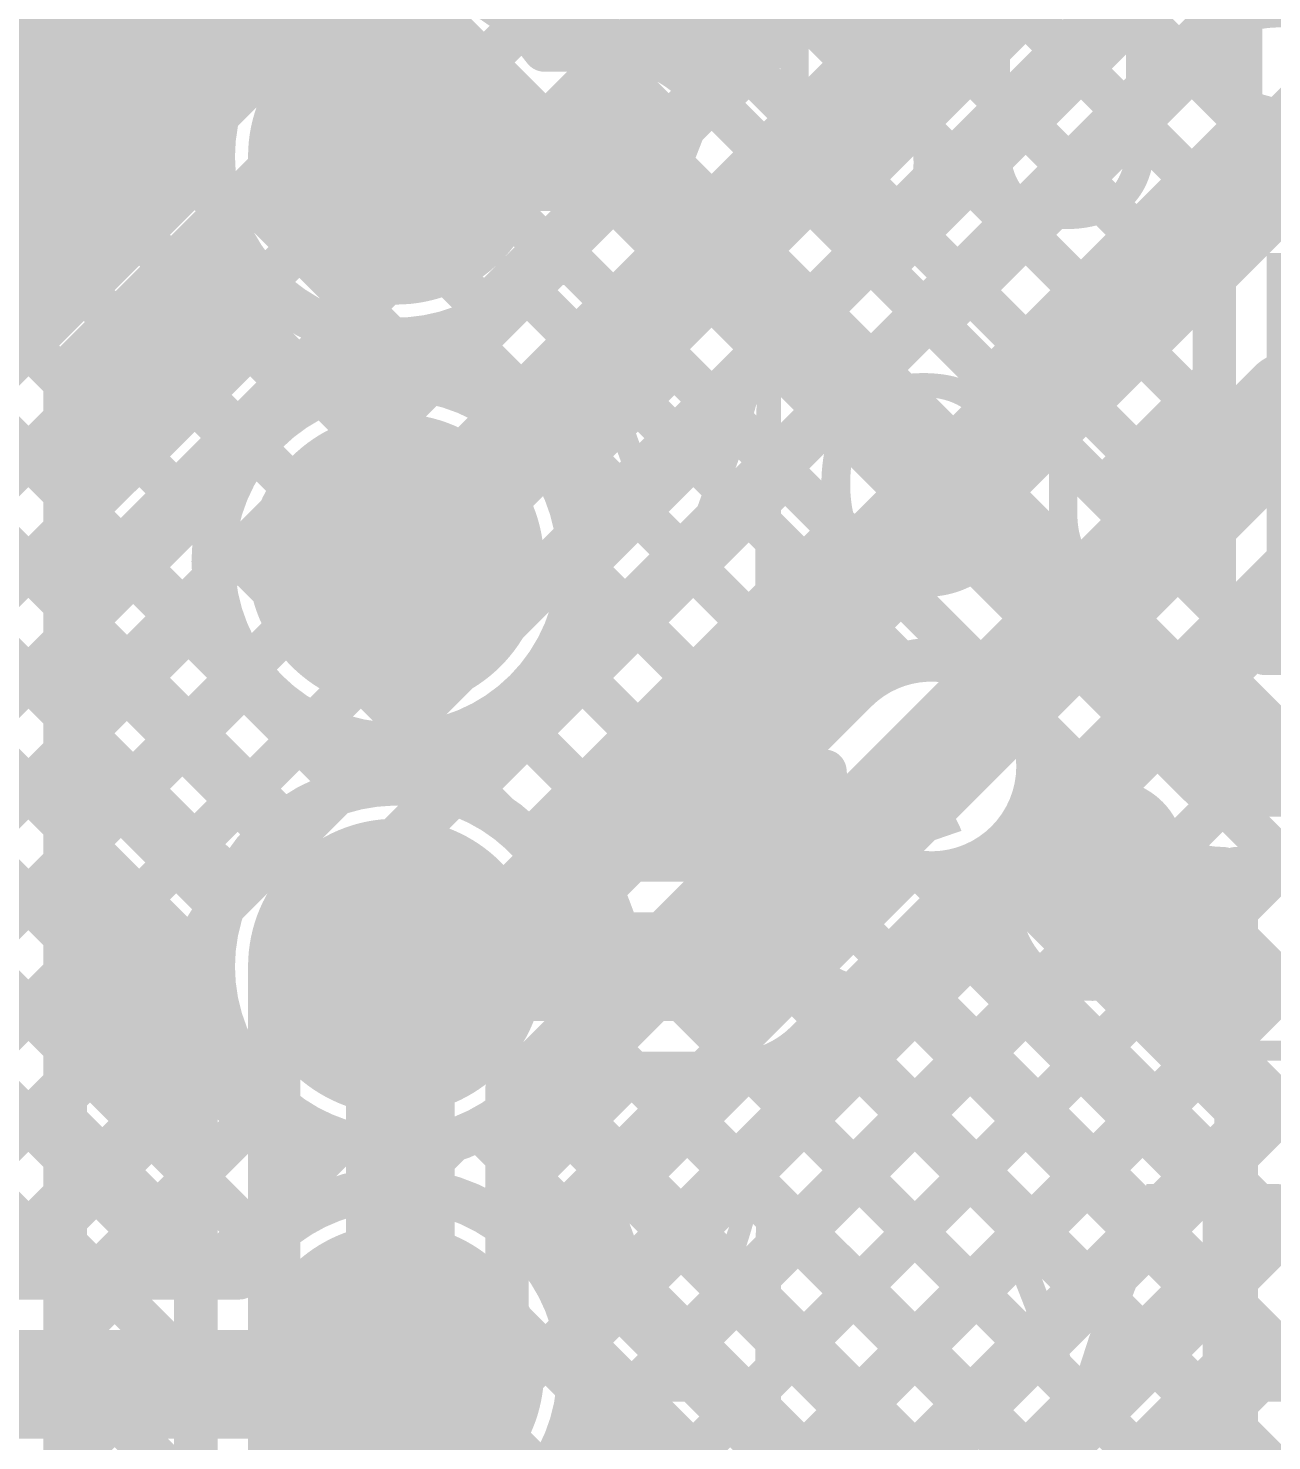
# Model space of a CAD drawing. Header units: millimetres. Extents: x -0.33 to 3.26, y -0.12 to 2.83.
# Drawn here: x 0.5915 to 0.8772, y 0.2401 to 0.5646 of the extents above; entities that cross this region are included whole.
import ezdxf

# ---------------------------------------------------------------- set-up
doc = ezdxf.new("R2010")
doc.units = ezdxf.units.MM
doc.header["$MEASUREMENT"] = 0
for name, color, linetype in [('BottomLayer', 5, 'Continuous'), ('TopLayer', 1, 'Continuous'), ('TopOverlay', 2, 'Continuous'), ('TopPaste', 8, 'Continuous'), ('TopSolder', 216, 'Continuous'), ('ViaHoleLayer', 16, 'Continuous')]:
    doc.layers.add(name, color=color, linetype=linetype)
doc.styles.add('Arial', font='', dxfattribs={"height": 0.2})
doc.styles.get('Arial').set_extended_font_data('Arial')

# ---------------------------------------------------------------- blocks, each defined once
blk = doc.blocks.new('S______210')
at = {"layer": 'TopLayer'}
h = blk.add_hatch(color=1, dxfattribs=at)
edge = h.paths.add_edge_path()
edge.add_arc((0, 0), 0.03, 0, 360)
at = {"layer": 'TopPaste'}
h = blk.add_hatch(color=8, dxfattribs=at)
edge = h.paths.add_edge_path()
edge.add_arc((0, 0), 0.03, 0, 360)
at = {"layer": 'TopSolder'}
h = blk.add_hatch(color=216, dxfattribs=at)
edge = h.paths.add_edge_path()
edge.add_arc((0, 0), 0.034, 0, 360)
blk = doc.blocks.new('S______211')
at = {"layer": 'TopLayer'}
h = blk.add_hatch(color=1, dxfattribs=at)
edge = h.paths.add_edge_path()
edge.add_arc((0, 0), 0.03, 0, 360)
at = {"layer": 'TopPaste'}
h = blk.add_hatch(color=8, dxfattribs=at)
edge = h.paths.add_edge_path()
edge.add_arc((0, 0), 0.03, 0, 360)
at = {"layer": 'TopSolder'}
h = blk.add_hatch(color=216, dxfattribs=at)
edge = h.paths.add_edge_path()
edge.add_arc((0, 0), 0.034, 0, 360)
blk = doc.blocks.new('S______212')
at = {"layer": 'TopLayer'}
h = blk.add_hatch(color=1, dxfattribs=at)
edge = h.paths.add_edge_path()
edge.add_arc((0, 0), 0.03, 0, 360)
at = {"layer": 'TopPaste'}
h = blk.add_hatch(color=8, dxfattribs=at)
edge = h.paths.add_edge_path()
edge.add_arc((0, 0), 0.03, 0, 360)
at = {"layer": 'TopSolder'}
h = blk.add_hatch(color=216, dxfattribs=at)
edge = h.paths.add_edge_path()
edge.add_arc((0, 0), 0.034, 0, 360)
blk = doc.blocks.new('S______213')
at = {"layer": 'TopLayer'}
h = blk.add_hatch(color=1, dxfattribs=at)
edge = h.paths.add_edge_path()
edge.add_arc((0, 0), 0.03, 0, 360)
at = {"layer": 'TopPaste'}
h = blk.add_hatch(color=8, dxfattribs=at)
edge = h.paths.add_edge_path()
edge.add_arc((0, 0), 0.03, 0, 360)
at = {"layer": 'TopSolder'}
h = blk.add_hatch(color=216, dxfattribs=at)
edge = h.paths.add_edge_path()
edge.add_arc((0, 0), 0.034, 0, 360)

msp = doc.modelspace()

# ---------------------------------------------------------------- hatches: boundary and pattern name
at = {"layer": 'BottomLayer'}
h = msp.add_hatch(color=5, dxfattribs=at)
edge = h.paths.add_edge_path()
edge.add_arc((0.677, 0.442), 0.01181, 0, 360)
h = msp.add_hatch(color=5, dxfattribs=at)
edge = h.paths.add_edge_path()
edge.add_arc((0.799, 0.395), 0.01181, 0, 360)
h = msp.add_hatch(color=5, dxfattribs=at)
edge = h.paths.add_edge_path()
edge.add_arc((0.677, 0.253), 0.01181, 0, 360)
at = {"layer": 'TopLayer'}
msp.add_hatch(color=1, dxfattribs=at).paths.add_polyline_path([(1.649, 0.439), (1.649, 0.513), (0.876, 0.513), (0.876, 0.439)])
h = msp.add_hatch(color=1, dxfattribs=at)
edge = h.paths.add_edge_path()
edge.add_arc((0.677, 0.442), 0.01181, 0, 360)
h = msp.add_hatch(color=1, dxfattribs=at)
edge = h.paths.add_edge_path()
edge.add_arc((0.799, 0.395), 0.01181, 0, 360)
h = msp.add_hatch(color=1, dxfattribs=at)
edge = h.paths.add_edge_path()
edge.add_arc((0.677, 0.253), 0.01181, 0, 360)
at = {"layer": 'ViaHoleLayer'}
h = msp.add_hatch(color=16, dxfattribs=at)
edge = h.paths.add_edge_path()
edge.add_arc((0.677, 0.442), 0.00591, 0, 360)
h = msp.add_hatch(color=16, dxfattribs=at)
edge = h.paths.add_edge_path()
edge.add_arc((0.799, 0.395), 0.00591, 0, 360)
h = msp.add_hatch(color=16, dxfattribs=at)
edge = h.paths.add_edge_path()
edge.add_arc((0.677, 0.253), 0.00591, 0, 360)

# ---------------------------------------------------------------- linework, layer by layer
at = {"layer": 'BottomLayer'}
for points, const_width in [([(0.46517, 0.43017), (1.1066, 1.0716)], 0.012), ([(0.47792, 0.41747), (1.11405, 1.0536)], 0.01), ([(0.5693, 0.50575), (1.11714, 1.0536)], 0.01), ([(0.582, 0.493), (1.131, 1.042)], 0.012), ([(0.6, 0.40401), (1.21999, 1.024)], 0.01), ([(0.6, 0.46058), (1.16342, 1.024)], 0.01), ([(0.6, 0.48554), (1.13846, 1.024)], 0.01), ([(0.6, 0.43229), (1.19171, 1.024)], 0.01), ([(0.648, 0.349), (1.109, 0.81)], 0.012), ([(0.65968, 0.45932), (0.82165, 0.6213)], 0.01), ([(0.677, 0.442), (0.839, 0.604)], 0.025), ([(0.72614, 0.61168), (0.76909, 0.56873)], 0.01), ([(0.712, 0.59754), (0.75494, 0.55459)], 0.01), ([(0.69785, 0.5834), (0.7408, 0.54045)], 0.01), ([(0.6353, 0.36175), (0.85304, 0.5795)], 0.01), ([(0.69432, 0.42468), (0.84915, 0.5795)], 0.01), ([(0.68371, 0.56926), (0.72666, 0.52631)], 0.01), ([(0.677, 0.331), (0.893, 0.547)], 0.025), ([(0.66957, 0.55511), (0.71252, 0.51217)], 0.01), ([(0.67158, 0.19275), (1.03136, 0.55253)], 0.01), ([(0.65543, 0.54097), (0.69838, 0.49802)], 0.01), ([(0.64128, 0.52683), (0.68423, 0.48388)], 0.01), ([(0.68956, 0.18244), (1.03136, 0.52424)], 0.01), ([(0.62714, 0.51269), (0.67009, 0.46974)], 0.01), ([(0.613, 0.49854), (0.65635, 0.45519)], 0.01), ([(0.69976, 0.16436), (1.03136, 0.49596)], 0.01), ([(0.6, 0.224), (0.6, 0.48554)], 0.01), ([(0.799, 0.395), (0.882, 0.478)], 0.025), ([(0.882, 0.478), (0.912, 0.478)], 0.025), ([(0.6, 0.48326), (0.6784, 0.40486)], 0.01), ([(0.54869, -0.015), (1.03136, 0.46767)], 0.01), ([(0.6, 0.45498), (0.66426, 0.39072)], 0.01), ([(0.70141, 0.25086), (0.90405, 0.4535)], 0.01), ([(0.81632, 0.37768), (0.89215, 0.4535)], 0.01), ([(0.57697, -0.015), (1.03136, 0.43939)], 0.01), ([(0.87409, 0.43544), (1.03136, 0.27818)], 0.01), ([(0.6, 0.37573), (0.65516, 0.43089)], 0.01), ([(0.6, 0.42669), (0.65012, 0.37657)], 0.01), ([(0.69019, 0.42135), (0.69254, 0.419)], 0.01), ([(0.85995, 0.4213), (1.03136, 0.24989)], 0.01), ([(0.6, 0.34744), (0.67084, 0.41829)], 0.01), ([(0.60525, -0.015), (1.03136, 0.4111)], 0.01), ([(0.84581, 0.40716), (1.03136, 0.22161)], 0.01), ([(0.6, 0.39841), (0.63598, 0.36243)], 0.01), ([(0.7015, 0.32085), (0.77453, 0.39388)], 0.01), ([(0.83167, 0.39302), (1.03136, 0.19332)], 0.01), ([(0.7015, 0.30752), (0.77741, 0.38343)], 0.01), ([(0.76024, 0.37959), (1.03136, 0.10847)], 0.01), ([(0.81752, 0.37888), (1.03136, 0.16504)], 0.01), ([(0.6, 0.37012), (0.63, 0.34012)], 0.01), ([(0.7015, 0.27924), (0.79341, 0.37115)], 0.01), ([(0.79757, 0.37054), (1.03136, 0.13675)], 0.01), ([(0.7461, 0.36545), (1.02273, 0.08882)], 0.01), ([(0.6, 0.31916), (0.63, 0.34916)], 0.01), ([(0.63, 0.19087), (0.63, 0.349)], 0.01), ([(0.648, 0.19087), (0.648, 0.349)], 0.012), ([(0.73195, 0.35131), (0.95617, 0.12709)], 0.01), ([(0.6, 0.34184), (0.63, 0.31184)], 0.01), ([(0.677, 0.253), (0.677, 0.331)], 0.025), ([(0.71781, 0.33716), (0.94058, 0.1144)], 0.01), ([(0.70367, 0.32302), (0.93688, 0.08982)], 0.01), ([(0.6, 0.29087), (0.63, 0.32087)], 0.01), ([(0.7015, 0.253), (0.7015, 0.32085)], 0.01), ([(0.6, 0.31356), (0.63, 0.28356)], 0.01), ([(0.7015, 0.29691), (0.91059, 0.08782)], 0.01), ([(0.6, 0.26259), (0.63, 0.29259)], 0.01), ([(0.6, 0.28527), (0.63, 0.25527)], 0.01), ([(0.7015, 0.26862), (0.89886, 0.07126)], 0.01), ([(0.6, 0.2343), (0.63, 0.2643)], 0.01), ([(0.6, 0.25699), (0.63, 0.22699)], 0.01), ([(0.6992, 0.24264), (0.95684, -0.015)], 0.01), ([(0.30798, -0.086), (0.63, 0.23602)], 0.01)]:
    msp.add_lwpolyline(points, dxfattribs=dict(at, const_width=const_width))
for points, const_width in [([(0.68121, 0.56926, 1), (0.68621, 0.56926, 1)], 0.005), ([(0.76659, 0.56873, 1), (0.77159, 0.56873, 1)], 0.005), ([(0.66707, 0.55511, 1), (0.67207, 0.55511, 1)], 0.005), ([(0.75244, 0.55459, 1), (0.75744, 0.55459, 1)], 0.005), ([(0.65293, 0.54097, 1), (0.65793, 0.54097, 1)], 0.005), ([(0.7383, 0.54045, 1), (0.7433, 0.54045, 1)], 0.005), ([(0.63878, 0.52683, 1), (0.64378, 0.52683, 1)], 0.005), ([(0.72416, 0.52631, 1), (0.72916, 0.52631, 1)], 0.005), ([(0.62464, 0.51269, 1), (0.62964, 0.51269, 1)], 0.005), ([(0.71002, 0.51217, 1), (0.71502, 0.51217, 1)], 0.005), ([(0.6105, 0.49854, 1), (0.6155, 0.49854, 1)], 0.005), ([(0.69588, 0.49802, 1), (0.70088, 0.49802, 1)], 0.005), ([(0.5975, 0.48554, 1), (0.6025, 0.48554, 1)], 0.005), ([(0.5975, 0.48554, 1), (0.6025, 0.48554, 1)], 0.005), ([(0.87575, 0.478, 1), (0.88825, 0.478, 1)], 0.0125), ([(0.87575, 0.478, 1), (0.88825, 0.478, 1)], 0.0125), ([(0.5975, 0.48326, 1), (0.6025, 0.48326, 1)], 0.005), ([(0.68173, 0.48388, 1), (0.68673, 0.48388, 1)], 0.005), ([(0.66759, 0.46974, 1), (0.67259, 0.46974, 1)], 0.005), ([(0.5975, 0.46058, 1), (0.6025, 0.46058, 1)], 0.005), ([(0.65718, 0.45932, 1), (0.66218, 0.45932, 1)], 0.005), ([(0.65718, 0.45932, 1), (0.66218, 0.45932, 1)], 0.005), ([(0.5975, 0.45498, 1), (0.6025, 0.45498, 1)], 0.005), ([(0.65385, 0.45519, 1), (0.65885, 0.45519, 1)], 0.005), ([(0.67075, 0.442, 1), (0.68325, 0.442, 1)], 0.0125), ([(0.87159, 0.43544, 1), (0.87659, 0.43544, 1)], 0.005), ([(0.5975, 0.43229, 1), (0.6025, 0.43229, 1)], 0.005), ([(0.65266, 0.43089, 1), (0.65766, 0.43089, 1)], 0.005), ([(0.5975, 0.42669, 1), (0.6025, 0.42669, 1)], 0.005), ([(0.69182, 0.42468, 1), (0.69682, 0.42468, 1)], 0.005), ([(0.69182, 0.42468, 1), (0.69682, 0.42468, 1)], 0.005), ([(0.68769, 0.42135, 1), (0.69269, 0.42135, 1)], 0.005), ([(0.85745, 0.4213, 1), (0.86245, 0.4213, 1)], 0.005), ([(0.66834, 0.41829, 1), (0.67334, 0.41829, 1)], 0.005), ([(0.69004, 0.419, 1), (0.69504, 0.419, 1)], 0.005), ([(0.5975, 0.40401, 1), (0.6025, 0.40401, 1)], 0.005), ([(0.6759, 0.40486, 1), (0.6809, 0.40486, 1)], 0.005), ([(0.84331, 0.40716, 1), (0.84831, 0.40716, 1)], 0.005), ([(0.79275, 0.395, 1), (0.80525, 0.395, 1)], 0.0125), ([(0.5975, 0.39841, 1), (0.6025, 0.39841, 1)], 0.005), ([(0.77203, 0.39388, 1), (0.77703, 0.39388, 1)], 0.005), ([(0.77203, 0.39388, 1), (0.77703, 0.39388, 1)], 0.005), ([(0.82917, 0.39302, 1), (0.83417, 0.39302, 1)], 0.005), ([(0.66176, 0.39072, 1), (0.66676, 0.39072, 1)], 0.005), ([(0.77491, 0.38343, 1), (0.77991, 0.38343, 1)], 0.005), ([(0.75774, 0.37959, 1), (0.76274, 0.37959, 1)], 0.005), ([(0.81502, 0.37888, 1), (0.82002, 0.37888, 1)], 0.005), ([(0.5975, 0.37573, 1), (0.6025, 0.37573, 1)], 0.005), ([(0.64762, 0.37657, 1), (0.65262, 0.37657, 1)], 0.005), ([(0.81382, 0.37768, 1), (0.81882, 0.37768, 1)], 0.005), ([(0.81382, 0.37768, 1), (0.81882, 0.37768, 1)], 0.005), ([(0.5975, 0.37012, 1), (0.6025, 0.37012, 1)], 0.005), ([(0.79091, 0.37115, 1), (0.79591, 0.37115, 1)], 0.005), ([(0.79507, 0.37054, 1), (0.80007, 0.37054, 1)], 0.005), ([(0.7436, 0.36545, 1), (0.7486, 0.36545, 1)], 0.005), ([(0.63348, 0.36243, 1), (0.63848, 0.36243, 1)], 0.005), ([(0.63277, 0.36173, 1), (0.63777, 0.36173, 1)], 0.005), ([(0.6328, 0.36175, 1), (0.6378, 0.36175, 1)], 0.005), ([(0.6328, 0.36175, 1), (0.6378, 0.36175, 1)], 0.005), ([(0.6275, 0.34916, 1), (0.6325, 0.34916, 1)], 0.005), ([(0.6275, 0.349, 1), (0.6325, 0.349, 1)], 0.005), ([(0.6275, 0.349, 1), (0.6325, 0.349, 1)], 0.005), ([(0.6275, 0.349, 1), (0.6325, 0.349, 1)], 0.005), ([(0.645, 0.349, 1), (0.651, 0.349, 1)], 0.006), ([(0.645, 0.349, 1), (0.651, 0.349, 1)], 0.006), ([(0.72945, 0.35131, 1), (0.73445, 0.35131, 1)], 0.005), ([(0.5975, 0.34744, 1), (0.6025, 0.34744, 1)], 0.005), ([(0.5975, 0.34184, 1), (0.6025, 0.34184, 1)], 0.005), ([(0.6275, 0.34012, 1), (0.6325, 0.34012, 1)], 0.005), ([(0.67075, 0.331, 1), (0.68325, 0.331, 1)], 0.0125), ([(0.67075, 0.331, 1), (0.68325, 0.331, 1)], 0.0125), ([(0.71531, 0.33716, 1), (0.72031, 0.33716, 1)], 0.005), ([(0.70117, 0.32302, 1), (0.70617, 0.32302, 1)], 0.005), ([(0.6275, 0.32087, 1), (0.6325, 0.32087, 1)], 0.005), ([(0.699, 0.32085, 1), (0.704, 0.32085, 1)], 0.005), ([(0.699, 0.32085, 1), (0.704, 0.32085, 1)], 0.005), ([(0.5975, 0.31916, 1), (0.6025, 0.31916, 1)], 0.005), ([(0.5975, 0.31356, 1), (0.6025, 0.31356, 1)], 0.005), ([(0.6275, 0.31184, 1), (0.6325, 0.31184, 1)], 0.005), ([(0.699, 0.30752, 1), (0.704, 0.30752, 1)], 0.005), ([(0.699, 0.29691, 1), (0.704, 0.29691, 1)], 0.005), ([(0.5975, 0.29087, 1), (0.6025, 0.29087, 1)], 0.005), ([(0.6275, 0.29259, 1), (0.6325, 0.29259, 1)], 0.005), ([(0.5975, 0.28527, 1), (0.6025, 0.28527, 1)], 0.005), ([(0.6275, 0.28356, 1), (0.6325, 0.28356, 1)], 0.005), ([(0.699, 0.27924, 1), (0.704, 0.27924, 1)], 0.005), ([(0.699, 0.26862, 1), (0.704, 0.26862, 1)], 0.005), ([(0.5975, 0.26259, 1), (0.6025, 0.26259, 1)], 0.005), ([(0.6275, 0.2643, 1), (0.6325, 0.2643, 1)], 0.005), ([(0.67075, 0.253, 1), (0.68325, 0.253, 1)], 0.0125), ([(0.5975, 0.25699, 1), (0.6025, 0.25699, 1)], 0.005), ([(0.6275, 0.25527, 1), (0.6325, 0.25527, 1)], 0.005), ([(0.699, 0.253, 1), (0.704, 0.253, 1)], 0.005), ([(0.699, 0.253, 1), (0.704, 0.253, 1)], 0.005), ([(0.69891, 0.25086, 1), (0.70391, 0.25086, 1)], 0.005), ([(0.6967, 0.24264, 1), (0.7017, 0.24264, 1)], 0.005), ([(0.6275, 0.23602, 1), (0.6325, 0.23602, 1)], 0.005)]:
    msp.add_lwpolyline(points, format="xyb", close=True, dxfattribs=dict(at, const_width=const_width))
at = {"layer": 'BottomLayer', "const_width": 0.01}
for points in [[(0.69432, 0.42468, -1), (0.65968, 0.45932)], [(0.81632, 0.37768, -0.651731), (0.77453, 0.39388)], [(0.63, 0.349, -0.199396), (0.6353, 0.36175)], [(0.63, 0.349, -0.198912), (0.63527, 0.36173)], [(0.7015, 0.253, -0.558184), (0.666, 0.23111)]]:
    msp.add_lwpolyline(points, format="xyb", dxfattribs=at)
at = {"layer": 'TopLayer'}
for points, const_width in [([(0.71037, 0.55964), (1.13114, 0.9804)], 0.01), ([(0.73458, 0.55839), (1.14387, 0.96768)], 0.01), ([(0.74915, 0.5475), (1.1566, 0.95495)], 0.01), ([(0.502, 0.91218), (0.87, 0.54418)], 0.01), ([(0.502, 0.88673), (0.864, 0.52473)], 0.01), ([(0.502, 0.86127), (0.864, 0.49927)], 0.01), ([(0.71771, 0.6201), (0.864, 0.47382)], 0.01), ([(0.76188, 0.53477), (0.83363, 0.60653)], 0.01), ([(0.502, 0.47854), (0.62396, 0.6005)], 0.01), ([(0.50821, 0.6005), (0.64199, 0.46672)], 0.01), ([(0.53367, 0.6005), (0.65546, 0.47871)], 0.01), ([(0.55912, 0.6005), (0.63546, 0.52417)], 0.01), ([(0.58458, 0.6005), (0.63628, 0.5488)], 0.01), ([(0.61004, 0.6005), (0.646, 0.56453)], 0.01), ([(0.71083, 0.60153), (0.864, 0.44836)], 0.01), ([(0.502, 0.45309), (0.64528, 0.59636)], 0.01), ([(0.6978, 0.5891), (0.72727, 0.55963)], 0.01), ([(0.502, 0.42763), (0.66038, 0.58601)], 0.01), ([(0.7746, 0.52205), (0.83997, 0.58741)], 0.01), ([(0.502, 0.58126), (0.63453, 0.44873)], 0.01), ([(0.78733, 0.50932), (0.85752, 0.5795)], 0.01), ([(0.87, 0.525), (0.87, 0.579)], 0.01), ([(0.80006, 0.49659), (0.87, 0.56653)], 0.01), ([(0.71011, 0.55964), (0.72686, 0.55964)], 0.01), ([(0.502, 0.5558), (0.66764, 0.39016)], 0.01), ([(0.74421, 0.55244), (0.864, 0.43265)], 0.01), ([(0.676, 0.53514), (0.72686, 0.53514)], 0.025), ([(0.72686, 0.53514), (0.866, 0.396)], 0.025), ([(0.81279, 0.48386), (0.87, 0.54107)], 0.01), ([(0.502, 0.40218), (0.63401, 0.53419)], 0.01), ([(0.502, 0.53035), (0.6502, 0.38215)], 0.01), ([(0.864, 0.525), (0.87, 0.525)], 0.01), ([(0.864, 0.43265), (0.864, 0.525)], 0.01), ([(0.502, 0.37672), (0.63955, 0.51427)], 0.01), ([(0.68479, 0.48314), (0.71228, 0.51064)], 0.01), ([(0.71011, 0.51064), (0.71672, 0.51064)], 0.01), ([(0.71672, 0.51064), (0.81098, 0.41637)], 0.01), ([(0.82551, 0.47113), (0.864, 0.50962)], 0.01), ([(0.502, 0.50489), (0.63866, 0.36823)], 0.01), ([(0.7054, 0.50514), (0.79204, 0.41849)], 0.01), ([(0.502, 0.35127), (0.65165, 0.50092)], 0.01), ([(0.70209, 0.47499), (0.72723, 0.50012)], 0.01), ([(0.68966, 0.49542), (0.77722, 0.40786)], 0.01), ([(0.6541, 0.47791), (0.66979, 0.4936)], 0.01), ([(0.66503, 0.49459), (0.67556, 0.48407)], 0.01), ([(0.71351, 0.46096), (0.73995, 0.4874)], 0.01), ([(0.83824, 0.45841), (0.864, 0.48416)], 0.01), ([(0.502, 0.47943), (0.63403, 0.3474)], 0.01), ([(0.71795, 0.43993), (0.75268, 0.47467)], 0.01), ([(0.502, 0.32581), (0.64016, 0.46397)], 0.01), ([(0.69151, 0.38804), (0.76541, 0.46194)], 0.01), ([(0.85097, 0.44568), (0.864, 0.45871)], 0.01), ([(0.502, 0.45398), (0.66086, 0.29511)], 0.01), ([(0.70665, 0.37772), (0.77814, 0.44921)], 0.01), ([(0.718, 0.44163), (0.76449, 0.39514)], 0.01), ([(0.72788, 0.3735), (0.79087, 0.43649)], 0.01), ([(0.502, 0.30035), (0.63493, 0.43328)], 0.01), ([(0.864, 0.43265), (0.86965, 0.427)], 0.01), ([(0.502, 0.42852), (0.6456, 0.28492)], 0.01), ([(0.86965, 0.427), (1.65142, 0.427)], 0.01), ([(0.86965, 0.427), (0.87565, 0.421)], 0.01), ([(0.8772, 0.421), (0.8832, 0.427)], 0.01), ([(0.79933, 0.4195), (0.80359, 0.42376)], 0.01), ([(0.71264, 0.42153), (0.75176, 0.38241)], 0.01), ([(0.87565, 0.421), (0.99006, 0.421)], 0.01), ([(0.502, 0.2749), (0.64308, 0.41598)], 0.01), ([(0.74286, 0.3735), (0.78168, 0.41232)], 0.01), ([(0.70065, 0.40806), (0.73521, 0.3735)], 0.01), ([(0.53006, 0.2775), (0.65711, 0.40456)], 0.01), ([(0.82037, 0.40698), (0.84865, 0.3787)], 0.01), ([(0.502, 0.40307), (0.62757, 0.2775)], 0.01), ([(0.753, 0.349), (0.799, 0.395)], 0.025), ([(0.866, 0.396), (0.905, 0.396)], 0.025), ([(0.66831, 0.39029), (0.67814, 0.40012)], 0.01), ([(0.68266, 0.4006), (0.69933, 0.38393)], 0.01), ([(0.82339, 0.39264), (0.82905, 0.3983)], 0.01), ([(0.82249, 0.38804), (0.869, 0.34154)], 0.01), ([(0.71764, 0.26143), (0.84178, 0.38557)], 0.01), ([(0.502, 0.37761), (0.60211, 0.2775)], 0.01), ([(0.77035, 0.3317), (0.81632, 0.37768)], 0.01), ([(0.68545, 0.20379), (0.85552, 0.37386)], 0.01), ([(0.71011, 0.3735), (0.74286, 0.3735)], 0.01), ([(0.81186, 0.37322), (0.869, 0.31608)], 0.01), ([(0.86444, 0.37155), (0.869, 0.36699)], 0.01), ([(0.869, 0.078), (0.869, 0.3715)], 0.01), ([(0.70254, 0.19542), (0.869, 0.36188)], 0.01), ([(0.79914, 0.36049), (0.869, 0.29063)], 0.01), ([(0.55551, 0.2775), (0.63471, 0.3567)], 0.01), ([(0.676, 0.349), (0.753, 0.349)], 0.025), ([(0.78641, 0.34776), (0.869, 0.26517)], 0.01), ([(0.71378, 0.18121), (0.869, 0.33643)], 0.01), ([(0.58097, 0.2775), (0.63697, 0.3335)], 0.01), ([(0.77368, 0.33503), (0.869, 0.23971)], 0.01), ([(0.69738, 0.29209), (0.7298, 0.3245)], 0.01), ([(0.70914, 0.3232), (0.869, 0.16335)], 0.01), ([(0.71011, 0.3245), (0.753, 0.3245)], 0.01), ([(0.71056, 0.27981), (0.75537, 0.32462)], 0.01), ([(0.7333, 0.3245), (0.869, 0.1888)], 0.01), ([(0.7582, 0.32506), (0.869, 0.21426)], 0.01), ([(0.60643, 0.2775), (0.64728, 0.31836)], 0.01), ([(0.69523, 0.31166), (0.869, 0.13789)], 0.01), ([(0.71789, 0.15986), (0.869, 0.31097)], 0.01), ([(0.63188, 0.2775), (0.66334, 0.30896)], 0.01), ([(0.6744, 0.30703), (0.68433, 0.2971)], 0.01), ([(0.67774, 0.2979), (0.68886, 0.30902)], 0.01), ([(0.502, -0.08148), (0.869, 0.28552)], 0.01), ([(0.526, 0.2775), (0.63996, 0.2775)], 0.01), ([(0.71717, 0.26427), (0.869, 0.11243)], 0.01), ([(0.526, 0.253), (0.677, 0.253)], 0.025), ([(0.52694, -0.082), (0.869, 0.26006)], 0.01), ([(0.71518, 0.2408), (0.869, 0.08698)], 0.01)]:
    msp.add_lwpolyline(points, dxfattribs=dict(at, const_width=const_width))
at = {"layer": 'TopLayer', "const_width": 0.01}
for points in [[(0.71011, 0.51064, -3.106685), (0.71011, 0.55964)], [(0.72686, 0.55964, -0.198912), (0.74419, 0.55246)], [(0.72686, 0.55964, -0.199267), (0.74421, 0.55244)], [(0.78168, 0.41232, -0.33594), (0.81098, 0.41637)], [(0.82037, 0.40698, -0.128444), (0.8235, 0.395)], [(0.8235, 0.395, -0.198912), (0.81632, 0.37768)], [(0.71011, 0.3245, -3.106685), (0.71011, 0.3735)], [(0.866, 0.3715, -0.199267), (0.84865, 0.3787)], [(0.866, 0.3715, -0.198912), (0.84868, 0.37868)], [(0.77035, 0.3317, -0.199267), (0.753, 0.3245)], [(0.77033, 0.33168, -0.198912), (0.753, 0.3245)], [(0.63996, 0.2775, -0.761165), (0.718, 0.25594)], [(0.718, 0.25594, -0.6951), (0.6442, 0.2285)]]:
    msp.add_lwpolyline(points, format="xyb", dxfattribs=at)
at = {"layer": 'TopLayer'}
for points, const_width in [([(0.8675, 0.56653, 1), (0.8725, 0.56653, 1)], 0.005), ([(0.6435, 0.56453, 1), (0.6485, 0.56453, 1)], 0.005), ([(0.70761, 0.55964, 1), (0.71261, 0.55964, 1)], 0.005), ([(0.70761, 0.55964, 1), (0.71261, 0.55964, 1)], 0.005), ([(0.70787, 0.55964, 1), (0.71287, 0.55964, 1)], 0.005), ([(0.72436, 0.55964, 1), (0.72936, 0.55964, 1)], 0.005), ([(0.72436, 0.55964, 1), (0.72936, 0.55964, 1)], 0.005), ([(0.72436, 0.55964, 1), (0.72936, 0.55964, 1)], 0.005), ([(0.72477, 0.55963, 1), (0.72977, 0.55963, 1)], 0.005), ([(0.73208, 0.55839, 1), (0.73708, 0.55839, 1)], 0.005), ([(0.74169, 0.55246, 1), (0.74669, 0.55246, 1)], 0.005), ([(0.74171, 0.55244, 1), (0.74671, 0.55244, 1)], 0.005), ([(0.74171, 0.55244, 1), (0.74671, 0.55244, 1)], 0.005), ([(0.63378, 0.5488, 1), (0.63878, 0.5488, 1)], 0.005), ([(0.74665, 0.5475, 1), (0.75165, 0.5475, 1)], 0.005), ([(0.8675, 0.54418, 1), (0.8725, 0.54418, 1)], 0.005), ([(0.66975, 0.53514, 1), (0.68225, 0.53514, 1)], 0.0125), ([(0.72061, 0.53514, 1), (0.73311, 0.53514, 1)], 0.0125), ([(0.72061, 0.53514, 1), (0.73311, 0.53514, 1)], 0.0125), ([(0.8675, 0.54107, 1), (0.8725, 0.54107, 1)], 0.005), ([(0.63151, 0.53419, 1), (0.63651, 0.53419, 1)], 0.005), ([(0.75938, 0.53477, 1), (0.76438, 0.53477, 1)], 0.005), ([(0.63296, 0.52417, 1), (0.63796, 0.52417, 1)], 0.005), ([(0.8615, 0.525, 1), (0.8665, 0.525, 1)], 0.005), ([(0.8615, 0.525, 1), (0.8665, 0.525, 1)], 0.005), ([(0.8615, 0.52473, 1), (0.8665, 0.52473, 1)], 0.005), ([(0.8675, 0.525, 1), (0.8725, 0.525, 1)], 0.005), ([(0.8675, 0.525, 1), (0.8725, 0.525, 1)], 0.005), ([(0.7721, 0.52205, 1), (0.7771, 0.52205, 1)], 0.005), ([(0.63705, 0.51427, 1), (0.64205, 0.51427, 1)], 0.005), ([(0.70761, 0.51064, 1), (0.71261, 0.51064, 1)], 0.005), ([(0.70761, 0.51064, 1), (0.71261, 0.51064, 1)], 0.005), ([(0.70978, 0.51064, 1), (0.71478, 0.51064, 1)], 0.005), ([(0.71422, 0.51064, 1), (0.71922, 0.51064, 1)], 0.005), ([(0.71422, 0.51064, 1), (0.71922, 0.51064, 1)], 0.005), ([(0.78483, 0.50932, 1), (0.78983, 0.50932, 1)], 0.005), ([(0.8615, 0.50962, 1), (0.8665, 0.50962, 1)], 0.005), ([(0.7029, 0.50514, 1), (0.7079, 0.50514, 1)], 0.005), ([(0.64915, 0.50092, 1), (0.65415, 0.50092, 1)], 0.005), ([(0.72473, 0.50012, 1), (0.72973, 0.50012, 1)], 0.005), ([(0.8615, 0.49927, 1), (0.8665, 0.49927, 1)], 0.005), ([(0.68716, 0.49542, 1), (0.69216, 0.49542, 1)], 0.005), ([(0.79756, 0.49659, 1), (0.80256, 0.49659, 1)], 0.005), ([(0.66253, 0.49459, 1), (0.66753, 0.49459, 1)], 0.005), ([(0.66729, 0.4936, 1), (0.67229, 0.4936, 1)], 0.005), ([(0.73745, 0.4874, 1), (0.74245, 0.4874, 1)], 0.005), ([(0.718, 0.44207, 1), (0.634, 0.44207, 1)], 0.01), ([(0.67306, 0.48407, 1), (0.67806, 0.48407, 1)], 0.005), ([(0.68229, 0.48314, 1), (0.68729, 0.48314, 1)], 0.005), ([(0.81029, 0.48386, 1), (0.81529, 0.48386, 1)], 0.005), ([(0.8615, 0.48416, 1), (0.8665, 0.48416, 1)], 0.005), ([(0.65296, 0.47871, 1), (0.65796, 0.47871, 1)], 0.005), ([(0.6516, 0.47791, 1), (0.6566, 0.47791, 1)], 0.005), ([(0.69959, 0.47499, 1), (0.70459, 0.47499, 1)], 0.005), ([(0.75018, 0.47467, 1), (0.75518, 0.47467, 1)], 0.005), ([(0.8615, 0.47382, 1), (0.8665, 0.47382, 1)], 0.005), ([(0.82301, 0.47113, 1), (0.82801, 0.47113, 1)], 0.005), ([(0.63949, 0.46672, 1), (0.64449, 0.46672, 1)], 0.005), ([(0.63766, 0.46397, 1), (0.64266, 0.46397, 1)], 0.005), ([(0.71101, 0.46096, 1), (0.71601, 0.46096, 1)], 0.005), ([(0.76291, 0.46194, 1), (0.76791, 0.46194, 1)], 0.005), ([(0.83574, 0.45841, 1), (0.84074, 0.45841, 1)], 0.005), ([(0.8615, 0.45871, 1), (0.8665, 0.45871, 1)], 0.005), ([(0.63203, 0.44873, 1), (0.63703, 0.44873, 1)], 0.005), ([(0.77564, 0.44921, 1), (0.78064, 0.44921, 1)], 0.005), ([(0.8615, 0.44836, 1), (0.8665, 0.44836, 1)], 0.005), ([(0.84847, 0.44568, 1), (0.85347, 0.44568, 1)], 0.005), ([(0.6315, 0.44207, 1), (0.6365, 0.44207, 1)], 0.005), ([(0.71545, 0.43993, 1), (0.72045, 0.43993, 1)], 0.005), ([(0.7155, 0.44207, 1), (0.7205, 0.44207, 1)], 0.005), ([(0.7155, 0.44163, 1), (0.7205, 0.44163, 1)], 0.005), ([(0.78837, 0.43649, 1), (0.79337, 0.43649, 1)], 0.005), ([(0.63243, 0.43328, 1), (0.63743, 0.43328, 1)], 0.005), ([(0.8615, 0.43265, 1), (0.8665, 0.43265, 1)], 0.005), ([(0.8615, 0.43265, 1), (0.8665, 0.43265, 1)], 0.005), ([(0.8615, 0.43265, 1), (0.8665, 0.43265, 1)], 0.005), ([(0.86715, 0.427, 1), (0.87215, 0.427, 1)], 0.005), ([(0.86715, 0.427, 1), (0.87215, 0.427, 1)], 0.005), ([(0.86715, 0.427, 1), (0.87215, 0.427, 1)], 0.005), ([(0.80109, 0.42376, 1), (0.80609, 0.42376, 1)], 0.005), ([(0.71014, 0.42153, 1), (0.71514, 0.42153, 1)], 0.005), ([(0.87315, 0.421, 1), (0.87815, 0.421, 1)], 0.005), ([(0.87315, 0.421, 1), (0.87815, 0.421, 1)], 0.005), ([(0.8747, 0.421, 1), (0.8797, 0.421, 1)], 0.005), ([(0.78954, 0.41849, 1), (0.79454, 0.41849, 1)], 0.005), ([(0.79683, 0.4195, 1), (0.80183, 0.4195, 1)], 0.005), ([(0.64058, 0.41598, 1), (0.64558, 0.41598, 1)], 0.005), ([(0.80848, 0.41637, 1), (0.81348, 0.41637, 1)], 0.005), ([(0.80848, 0.41637, 1), (0.81348, 0.41637, 1)], 0.005), ([(0.77918, 0.41232, 1), (0.78418, 0.41232, 1)], 0.005), ([(0.77918, 0.41232, 1), (0.78418, 0.41232, 1)], 0.005), ([(0.69815, 0.40806, 1), (0.70315, 0.40806, 1)], 0.005), ([(0.77472, 0.40786, 1), (0.77972, 0.40786, 1)], 0.005), ([(0.65461, 0.40456, 1), (0.65961, 0.40456, 1)], 0.005), ([(0.81787, 0.40698, 1), (0.82287, 0.40698, 1)], 0.005), ([(0.81787, 0.40698, 1), (0.82287, 0.40698, 1)], 0.005), ([(0.79275, 0.395, 1), (0.80525, 0.395, 1)], 0.0125), ([(0.85975, 0.396, 1), (0.87225, 0.396, 1)], 0.0125), ([(0.85975, 0.396, 1), (0.87225, 0.396, 1)], 0.0125), ([(0.67564, 0.40012, 1), (0.68064, 0.40012, 1)], 0.005), ([(0.68016, 0.4006, 1), (0.68516, 0.4006, 1)], 0.005), ([(0.82655, 0.3983, 1), (0.83155, 0.3983, 1)], 0.005), ([(0.76199, 0.39514, 1), (0.76699, 0.39514, 1)], 0.005), ([(0.821, 0.395, 1), (0.826, 0.395, 1)], 0.005), ([(0.821, 0.395, 1), (0.826, 0.395, 1)], 0.005), ([(0.82089, 0.39264, 1), (0.82589, 0.39264, 1)], 0.005), ([(0.66514, 0.39016, 1), (0.67014, 0.39016, 1)], 0.005), ([(0.66581, 0.39029, 1), (0.67081, 0.39029, 1)], 0.005), ([(0.68901, 0.38804, 1), (0.69401, 0.38804, 1)], 0.005), ([(0.81999, 0.38804, 1), (0.82499, 0.38804, 1)], 0.005), ([(0.83928, 0.38557, 1), (0.84428, 0.38557, 1)], 0.005), ([(0.6477, 0.38215, 1), (0.6527, 0.38215, 1)], 0.005), ([(0.69683, 0.38393, 1), (0.70183, 0.38393, 1)], 0.005), ([(0.74926, 0.38241, 1), (0.75426, 0.38241, 1)], 0.005), ([(0.84615, 0.3787, 1), (0.85115, 0.3787, 1)], 0.005), ([(0.84615, 0.3787, 1), (0.85115, 0.3787, 1)], 0.005), ([(0.84618, 0.37868, 1), (0.85118, 0.37868, 1)], 0.005), ([(0.70415, 0.37772, 1), (0.70915, 0.37772, 1)], 0.005), ([(0.81382, 0.37768, 1), (0.81882, 0.37768, 1)], 0.005), ([(0.81382, 0.37768, 1), (0.81882, 0.37768, 1)], 0.005), ([(0.70761, 0.3735, 1), (0.71261, 0.3735, 1)], 0.005), ([(0.70761, 0.3735, 1), (0.71261, 0.3735, 1)], 0.005), ([(0.72538, 0.3735, 1), (0.73038, 0.3735, 1)], 0.005), ([(0.73271, 0.3735, 1), (0.73771, 0.3735, 1)], 0.005), ([(0.74035, 0.3735, 1), (0.74535, 0.3735, 1)], 0.005), ([(0.74035, 0.3735, 1), (0.74535, 0.3735, 1)], 0.005), ([(0.80936, 0.37322, 1), (0.81436, 0.37322, 1)], 0.005), ([(0.85302, 0.37386, 1), (0.85802, 0.37386, 1)], 0.005), ([(0.86194, 0.37155, 1), (0.86694, 0.37155, 1)], 0.005), ([(0.8635, 0.3715, 1), (0.8685, 0.3715, 1)], 0.005), ([(0.8635, 0.3715, 1), (0.8685, 0.3715, 1)], 0.005), ([(0.8665, 0.3715, 1), (0.8715, 0.3715, 1)], 0.005), ([(0.63616, 0.36823, 1), (0.64116, 0.36823, 1)], 0.005), ([(0.8665, 0.36699, 1), (0.8715, 0.36699, 1)], 0.005), ([(0.8665, 0.36188, 1), (0.8715, 0.36188, 1)], 0.005), ([(0.79664, 0.36049, 1), (0.80164, 0.36049, 1)], 0.005), ([(0.63221, 0.3567, 1), (0.63721, 0.3567, 1)], 0.005), ([(0.66975, 0.349, 1), (0.68225, 0.349, 1)], 0.0125), ([(0.74675, 0.349, 1), (0.75925, 0.349, 1)], 0.0125), ([(0.74675, 0.349, 1), (0.75925, 0.349, 1)], 0.0125), ([(0.63153, 0.3474, 1), (0.63653, 0.3474, 1)], 0.005), ([(0.78391, 0.34776, 1), (0.78891, 0.34776, 1)], 0.005), ([(0.8665, 0.34154, 1), (0.8715, 0.34154, 1)], 0.005), ([(0.8665, 0.33643, 1), (0.8715, 0.33643, 1)], 0.005), ([(0.63447, 0.3335, 1), (0.63947, 0.3335, 1)], 0.005), ([(0.77118, 0.33503, 1), (0.77618, 0.33503, 1)], 0.005), ([(0.76783, 0.33168, 1), (0.77283, 0.33168, 1)], 0.005), ([(0.76785, 0.3317, 1), (0.77285, 0.3317, 1)], 0.005), ([(0.76785, 0.3317, 1), (0.77285, 0.3317, 1)], 0.005), ([(0.70664, 0.3232, 1), (0.71164, 0.3232, 1)], 0.005), ([(0.70761, 0.3245, 1), (0.71261, 0.3245, 1)], 0.005), ([(0.70761, 0.3245, 1), (0.71261, 0.3245, 1)], 0.005), ([(0.7273, 0.3245, 1), (0.7323, 0.3245, 1)], 0.005), ([(0.7308, 0.3245, 1), (0.7358, 0.3245, 1)], 0.005), ([(0.7505, 0.3245, 1), (0.7555, 0.3245, 1)], 0.005), ([(0.7505, 0.3245, 1), (0.7555, 0.3245, 1)], 0.005), ([(0.7505, 0.3245, 1), (0.7555, 0.3245, 1)], 0.005), ([(0.75287, 0.32462, 1), (0.75787, 0.32462, 1)], 0.005), ([(0.7557, 0.32506, 1), (0.7607, 0.32506, 1)], 0.005), ([(0.64478, 0.31836, 1), (0.64978, 0.31836, 1)], 0.005), ([(0.8665, 0.31608, 1), (0.8715, 0.31608, 1)], 0.005), ([(0.69273, 0.31166, 1), (0.69773, 0.31166, 1)], 0.005), ([(0.8665, 0.31097, 1), (0.8715, 0.31097, 1)], 0.005), ([(0.66084, 0.30896, 1), (0.66584, 0.30896, 1)], 0.005), ([(0.6719, 0.30703, 1), (0.6769, 0.30703, 1)], 0.005), ([(0.68636, 0.30902, 1), (0.69136, 0.30902, 1)], 0.005), ([(0.67524, 0.2979, 1), (0.68024, 0.2979, 1)], 0.005), ([(0.68183, 0.2971, 1), (0.68683, 0.2971, 1)], 0.005), ([(0.65836, 0.29511, 1), (0.66336, 0.29511, 1)], 0.005), ([(0.69488, 0.29209, 1), (0.69988, 0.29209, 1)], 0.005), ([(0.8665, 0.29063, 1), (0.8715, 0.29063, 1)], 0.005), ([(0.6431, 0.28492, 1), (0.6481, 0.28492, 1)], 0.005), ([(0.8665, 0.28552, 1), (0.8715, 0.28552, 1)], 0.005), ([(0.59961, 0.2775, 1), (0.60461, 0.2775, 1)], 0.005), ([(0.60393, 0.2775, 1), (0.60893, 0.2775, 1)], 0.005), ([(0.62507, 0.2775, 1), (0.63007, 0.2775, 1)], 0.005), ([(0.62938, 0.2775, 1), (0.63438, 0.2775, 1)], 0.005), ([(0.63746, 0.2775, 1), (0.64246, 0.2775, 1)], 0.005), ([(0.63746, 0.2775, 1), (0.64246, 0.2775, 1)], 0.005), ([(0.70806, 0.27981, 1), (0.71306, 0.27981, 1)], 0.005), ([(0.8665, 0.26517, 1), (0.8715, 0.26517, 1)], 0.005), ([(0.71467, 0.26427, 1), (0.71967, 0.26427, 1)], 0.005), ([(0.71514, 0.26143, 1), (0.72014, 0.26143, 1)], 0.005), ([(0.67075, 0.253, 1), (0.68325, 0.253, 1)], 0.0125), ([(0.8665, 0.26006, 1), (0.8715, 0.26006, 1)], 0.005), ([(0.7155, 0.25594, 1), (0.7205, 0.25594, 1)], 0.005), ([(0.7155, 0.25594, 1), (0.7205, 0.25594, 1)], 0.005), ([(0.71268, 0.2408, 1), (0.71768, 0.2408, 1)], 0.005), ([(0.8665, 0.23971, 1), (0.8715, 0.23971, 1)], 0.005)]:
    msp.add_lwpolyline(points, format="xyb", close=True, dxfattribs=dict(at, const_width=const_width))

# ---------------------------------------------------------------- block references
at = {"rotation": 90}
for name, p in [('S______212', (0.676, 0.53514)), ('S______210', (0.676, 0.44207)), ('S______211', (0.676, 0.349))]:
    msp.add_blockref(name, p, dxfattribs=at)
msp.add_blockref('S______213', (0.676, 0.25594))

# ---------------------------------------------------------------- texts
at = {"layer": 'TopOverlay', "style": 'Arial'}
for s, p in [('VBUS', (0.712, 0.5192)), ('MCU_5V', (0.712, 0.43465)), ('VCC_3V3', (0.712, 0.34185)), ('M_VDD', (0.712, 0.24905))]:
    msp.add_text(s, height=0.05, rotation=360, dxfattribs=at).set_placement(p)

doc.saveas('drawing.dxf')
